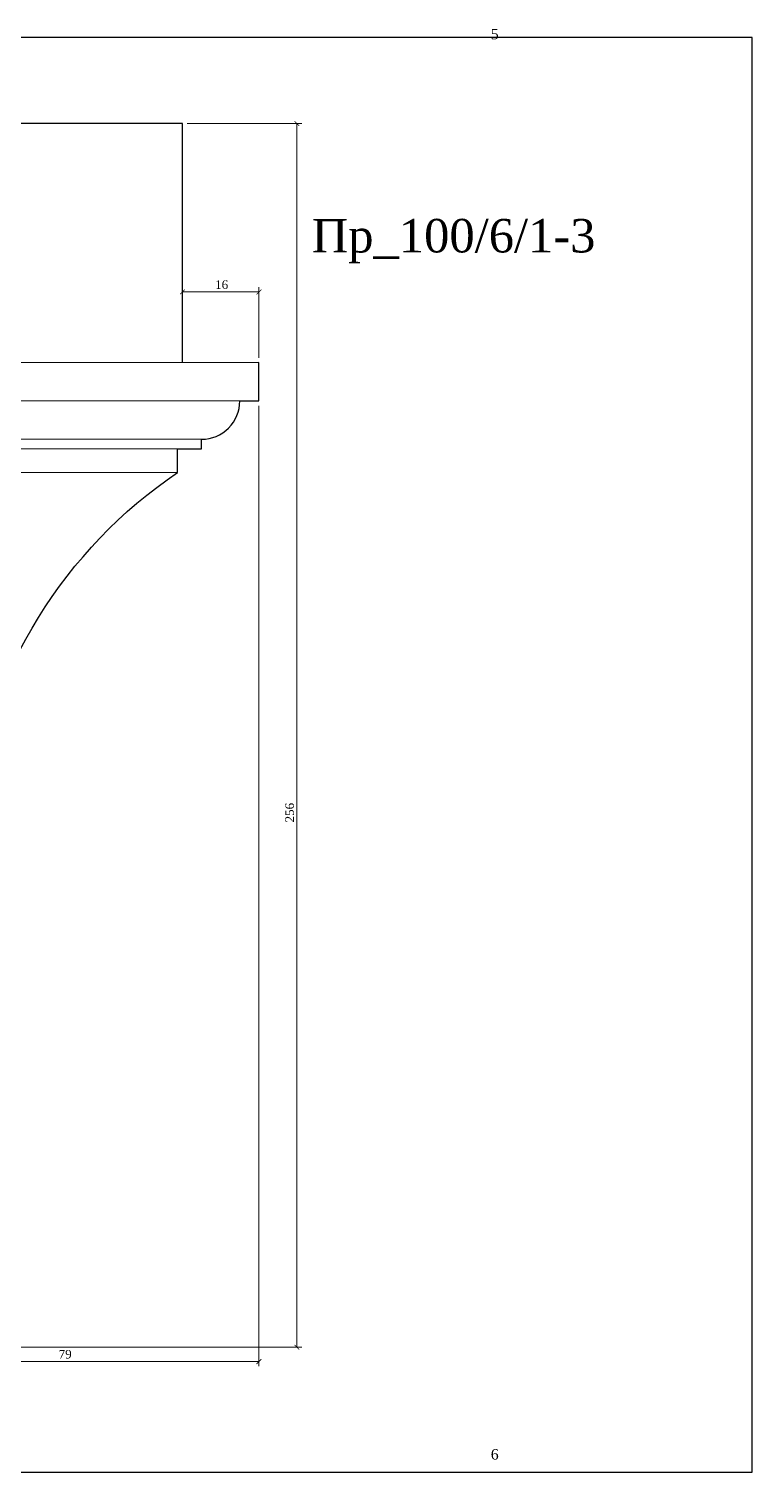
# Model space of a CAD drawing. Header units: millimetres. Extents: x 309321 to 309771, y -92212 to -91910.
# Drawn here: x 309620 to 309771.2, y -92211.6 to -91909.8 of the extents above; entities that cross this region are included whole.
import ezdxf

# ---------------------------------------------------------------- set-up
doc = ezdxf.new("R2010")
doc.units = ezdxf.units.MM
doc.header["$MEASUREMENT"] = 0
doc.layers.add('ШТАМП', color=7, linetype='Continuous', lineweight=5)
doc.styles.add('ELECT', font='times.ttf')
doc.styles.get("Standard").update_dxf_attribs({"font": 'times.ttf'})
doc.dimstyles.new('M_1', dxfattribs={"dimtxt": 1.8, "dimasz": 1, "dimexe": 1, "dimexo": 1, "dimgap": 0.6, "dimtad": 1, "dimdec": 0, "dimdsep": 46, "dimtxsty": 'Standard', "dimblk": 'ARCHTICK', "dimcen": -5, "dimclrd": 7, "dimclre": 7, "dimclrt": 7, "dimadec": 0, "dimazin": 0, "dimtfac": 1, "dimtdec": 0, "dimtmove": 0, "dimatfit": 3, "dimfxl": 1, "dimtolj": 1, "dimtzin": 0, "dimlwd": 5, "dimlwe": 5, "dimarcsym": 0})

# ---------------------------------------------------------------- blocks, each defined once
blk = doc.blocks.new('_ArchTick')
at = {"color": 0, "linetype": 'ByBlock', "const_width": 0.15}
blk.add_lwpolyline([(-0.5, -0.5), (0.5, 0.5)], dxfattribs=at)
blk = doc.blocks.new('*D28')
at = {"color": 7, "lineweight": 5, "ltscale": 1000, "transparency": 16777216}
for p, q in [((309668.07, -91988.6), (309668.07, -92189.45)), ((309589.37, -92186.44), (309589.37, -92189.45)), ((309589.37, -92188.45), (309668.07, -92188.45))]:
    blk.add_line(p, q, dxfattribs=at)
at = {"layer": 'Defpoints', "color": 0, "ltscale": 1000, "transparency": 16777216}
for p in [(309668.07, -91987.6), (309589.37, -92185.44), (309668.07, -92188.45)]:
    blk.add_point(p, dxfattribs=at)
at = {"color": 7, "lineweight": 5, "ltscale": 1000, "transparency": 16777216, "rotation": 180}
blk.add_blockref('_ArchTick', (309589.37, -92188.45), dxfattribs=at)
at = {"color": 7, "lineweight": 5, "ltscale": 1000, "transparency": 16777216}
blk.add_blockref('_ArchTick', (309668.07, -92188.45), dxfattribs=at)
at = {"color": 7, "ltscale": 1000, "transparency": 16777216, "insert": (309627.55, -92186.93), "char_height": 1.8, "attachment_point": 5}
blk.add_mtext('\\A1;79', dxfattribs=at)
blk = doc.blocks.new('*D27')
at = {"color": 7, "lineweight": 5, "ltscale": 1000, "transparency": 16777216}
for p, q in [((309652.07, -91978.58), (309652.07, -91963.8)), ((309652.07, -91964.8), (309668.07, -91964.8)), ((309668.07, -91978.58), (309668.07, -91963.8))]:
    blk.add_line(p, q, dxfattribs=at)
at = {"layer": 'Defpoints', "color": 0, "ltscale": 1000, "transparency": 16777216}
for p in [(309668.07, -91964.8), (309652.07, -91979.58), (309668.07, -91979.58)]:
    blk.add_point(p, dxfattribs=at)
at = {"color": 7, "lineweight": 5, "ltscale": 1000, "transparency": 16777216, "rotation": 180}
blk.add_blockref('_ArchTick', (309652.07, -91964.8), dxfattribs=at)
at = {"color": 7, "lineweight": 5, "ltscale": 1000, "transparency": 16777216}
blk.add_blockref('_ArchTick', (309668.07, -91964.8), dxfattribs=at)
at = {"color": 7, "ltscale": 1000, "transparency": 16777216, "insert": (309660.27, -91963.28), "char_height": 1.8, "attachment_point": 5}
blk.add_mtext('\\A1;16', dxfattribs=at)
blk = doc.blocks.new('*D26')
at = {"color": 7, "lineweight": 5, "ltscale": 1000, "transparency": 16777216}
for p, q in [((309653.07, -91929.58), (309677.02, -91929.58)), ((309676.02, -91929.58), (309676.02, -92185.44)), ((309590.37, -92185.44), (309677.02, -92185.44))]:
    blk.add_line(p, q, dxfattribs=at)
at = {"layer": 'Defpoints', "color": 0, "ltscale": 1000, "transparency": 16777216}
for p in [(309652.07, -91929.58), (309589.37, -92185.44), (309676.02, -92185.44)]:
    blk.add_point(p, dxfattribs=at)
at = {"color": 7, "lineweight": 5, "ltscale": 1000, "transparency": 16777216}
for p, rotation in [((309676.02, -91929.58), 90), ((309676.02, -92185.44), 270)]:
    blk.add_blockref('_ArchTick', p, dxfattribs=dict(at, rotation=rotation))
at = {"color": 7, "ltscale": 1000, "transparency": 16777216, "insert": (309674.5, -92073.68), "char_height": 1.8, "attachment_point": 5, "rotation": 90}
blk.add_mtext('\\A1;256', dxfattribs=at)

msp = doc.modelspace()

# ---------------------------------------------------------------- linework, layer by layer
at = {"color": 7}
for p, q in [((309652.07, -91929.58), (309456.5, -91929.58)), ((309652.07, -91979.58), (309652.07, -91929.58))]:
    msp.add_line(p, q, dxfattribs=at)
at = {"linetype": 'Continuous', "lineweight": 15}
for p, q in [((309668.07, -91987.6), (309473.53, -91987.6)), ((309656.07, -91995.6), (309462.5, -91995.6)), ((309656.07, -91997.6), (309462.5, -91997.6)), ((309651.07, -92002.55), (309457.5, -92002.55))]:
    msp.add_line(p, q, dxfattribs=at)
at = {"color": 6, "ltscale": 1000}
msp.add_lwpolyline([(309321.2, -92211.57), (309771.2, -92211.57), (309771.2, -91911.57), (309321.2, -91911.57)], close=True, dxfattribs=at)
at = {"color": 7}
msp.add_lwpolyline([(309607.89, -92072.47, -0.214814), (309651.07, -92002.55), (309651.07, -91997.6), (309656.07, -91997.6), (309656.07, -91995.6, 0.414214), (309664.07, -91987.6), (309668.07, -91987.6), (309668.07, -91979.58), (309474.5, -91979.72)], format="xyb", dxfattribs=at)

# ---------------------------------------------------------------- texts
at = {"color": 7, "ltscale": 1000, "style": 'ELECT'}
msp.add_text('Пр_100/6/1-3', height=7, dxfattribs=at).set_placement((309679.11, -91956.54))
at = {"layer": 'ШТАМП', "color": 0, "linetype": 'ByBlock', "lineweight": -2}
for s, p in [('5', (309716.55, -91911.97)), ('6', (309716.55, -92208.94))]:
    msp.add_text(s, height=2.18, dxfattribs=at).set_placement(p)

# ---------------------------------------------------------------- dimensions: what is measured, and where the dimension line sits
at = {"color": 5, "ltscale": 1000}
dim = msp.add_linear_dim(base=(309676.02, -92185.44), p1=(309652.07, -91929.58), p2=(309589.37, -92185.44), angle=90, dimstyle='M_1', dxfattribs=at)
dim.commit()
dim.dimension.update_dxf_attribs({"geometry": '*D26', "text_midpoint": (309676.02, -92073.68), "dimtype": 128})
at = {"color": 7, "ltscale": 1000}
for base, p1, p2, picture, middle in [((309668.07, -91964.8), (309652.07, -91979.58), (309668.07, -91979.58), '*D27', (309660.27, -91964.8)), ((309668.07, -92188.45), (309589.37, -92185.44), (309668.07, -91987.6), '*D28', (309627.55, -92188.45))]:
    dim = msp.add_linear_dim(base=base, p1=p1, p2=p2, dimstyle='M_1', dxfattribs=at)
    dim.commit()
    dim.dimension.update_dxf_attribs({"geometry": picture, "text_midpoint": middle, "dimtype": 128})

doc.saveas('drawing.dxf')
